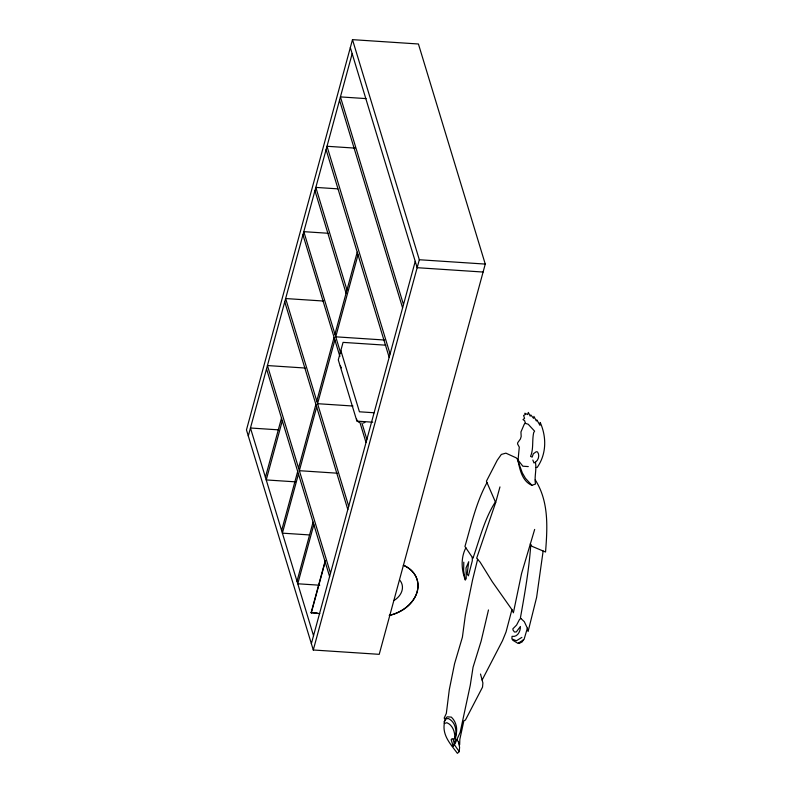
<?xml version="1.0" encoding="UTF-8"?>
<svg xmlns="http://www.w3.org/2000/svg" width="793" height="793" viewBox="0 0 793 793"><rect width="100%" height="100%" fill="white"/><g stroke="black" fill="none" stroke-linecap="round" stroke-linejoin="round"><path stroke-width="1.19" d="M528.287 466.591L522.845 466.195L516.332 457.918L505.904 453.15L501.345 454.429L497.261 460.208L486.426 481.192L486.991 482.61C476.078 502.554 471.24 524.877 464.936 546.486L472.311 557.35L472.301 560.82L468.395 575.837L467.166 573.963L468.732 561.712L466.026 567.957L466.234 578.533L465.263 580.099L463.637 570.891L463.786 562.178M444.288 723.533L444.249 721.868L446.102 718.835L448.323 718.508C458.106 723.315 456.709 736.568 453.923 745.261L453.2 746.154L451.138 739.651L452.01 738.739L454.161 739.086L454.736 738.035C455.162 732.137 452.704 725.06 446.856 722.71L444.288 723.533C442.316 735.716 450.83 744.419 457.402 753.35L459.226 751.625L459.593 747.293L458.473 742.079L456.937 739.512M530.775 544.732C529.08 569.384 524.708 593.848 520.396 618.015L524.302 621.682L527.365 628.215L528.098 631.515L536.623 597.327L543.136 551.006M356.701 419.15L356.84 420.528L359.051 422.441M535.384 462.2C536.891 469.486 534.155 476.781 535.493 484.027L531.934 485.326C521.943 481.212 519.574 468.732 517.799 459.296M488.478 609.956L481.123 641.15L473.054 667.22L470.269 685.231L460.158 732.335L454.964 743.884L454.22 743.497L453.15 739.185M477.624 559.283L472.519 580.099L465.382 614.912L462.408 637.175L454.577 663.672L449.304 689.642L446.33 713.413L444.159 718.111L445.24 718.964L444.249 721.868M499.957 486.922L495.665 502.544L476.672 558.193L480.152 562.178L492.265 581.725L511.931 609.629L506.033 631.991L502.484 640.724L482.114 680.057M352.488 39.65L246.464 429.915L313.285 649.992L379.223 654.334L485.257 264.079L418.426 43.992L352.488 39.65L419.319 259.737L313.285 649.992M248.298 435.972L352.171 53.676M265.427 477.277L281.505 418.109M282.308 420.766L266.23 479.934L295.541 481.857M281.614 530.606L297.692 471.439M298.574 468.098L315.882 404.38M316.774 401.07L334.081 337.352M334.943 334.2L357.227 252.164M298.465 473.986L282.387 533.154L309.26 534.918M316.675 406.978L299.358 470.695L337.213 473.193M334.874 339.969L317.567 403.687L352.974 406.026M358.02 254.781L335.736 336.817L384.575 340.028M296.998 581.269L313.076 522.101M313.84 524.609L297.762 583.777L319.748 585.224M319.787 613.613L311.134 612.642L325.259 560.641M311.252 613.048L325.378 561.048M311.371 643.668L415.235 261.373M534.66 529.427L521.576 573.468L513.388 612.791L511.931 609.629M527.365 628.215L524.044 639.465L518.007 643.371L512.863 640.308L511.891 638.811L512.06 636.333C517.621 637.403 520.575 631.178 520.386 626.48L516.322 631.932L514.449 632.011L513.061 630.128L512.853 628.829L516.57 625.092L519.544 619.402L520.852 618.441M454.736 738.035C458.225 731.344 456.917 722.254 451.306 717.1L447.183 716.842L445.24 718.964M523.033 640.12L522.389 641.725L519.068 643.5L518.374 643.133M465.878 547.794C460.812 557.36 461.278 569.503 465.124 579.346M495.338 501.989C484.444 518.969 479.606 539.359 472.925 558.322L472.311 557.35M532.846 460.009L533.957 462.953C538.13 461.417 540.301 455.509 537.456 451.881L536.217 451.732L533.312 453.794L532.172 457.135L530.547 456.411C533.788 448.739 531.905 440.581 533.689 432.591L534.601 431.164L528.227 424.255L525.303 423.313L524.252 424.235L520.951 431.947L521.179 436.527L520.396 439.025L517.74 442.653L517.551 443.931L519.286 447.093L518.097 459.573M364.958 422.332L363.452 423.075M521.863 637.403L516.412 640.744L512.714 639.257M366.059 98.6L340.425 96.905L403.488 304.601M355.095 148.122L327.003 146.279L390.077 353.975M337.808 188.853L315.832 187.406L346.967 289.941M328.233 233.271L303.808 231.665L340.742 353.311M419.319 259.737L485.257 264.079M483.096 272.039L417.158 267.697L350.328 47.61M323.494 301.033L285.639 298.545L348.702 506.241M385.804 345.193L343.062 342.378L338.294 359.903L356.9 421.142L372.769 422.193M305.285 368.041L267.429 365.553L330.503 573.25M374.088 412.756L359.437 411.795L340.841 350.546M278.551 429.856L250.459 428.002L313.532 635.699M311.134 612.642L317.23 613.039M536.197 467.424L537.129 467.503C546.536 454.191 546.724 437.151 540.211 422.461L539.964 425.326L536.841 419.874L536.385 421.004L533.907 416.414L533.57 418.337L530.814 414.937L530.2 416.176L528.346 412.4L527.613 414.561L524.867 413.203L525.303 414.481L523.578 415.532L524.589 418.337L522.993 419.586L524.708 420.796L525.303 423.313M451.752 745.321L453.2 746.154M531.934 485.326L525.452 478.298L522.339 472.935L518.027 461.129M341.386 367.883L340.326 365.781M454.092 744.3L459.226 751.625M530.22 543.958L531.944 546.298L545.544 552.017C547.467 527.474 549.034 501.622 535.245 479.864M495.665 502.544L486.991 482.61M458.473 742.079L459.662 744.706L459.831 739.383L463.855 720.827L465.432 720.034L482.521 687.154L482.897 682.971L480.508 674.04M339.533 100.196L402.596 307.892M326.092 149.639L389.165 357.336M314.94 190.707L346.075 293.232M361.866 422.857L366.872 439.362M302.946 234.827L339.89 356.473M359.933 422.481L366.019 442.524M284.746 301.836L347.81 509.532M266.537 368.844L329.61 576.541M403.369 565.181A33.831 26.238 -16.9 0 1 417.118 591.747A33.831 26.238 -16.9 0 1 389.313 615.328M403.409 565.32A33.831 26.238 -16.9 0 1 417.158 591.885A33.831 26.238 -16.9 0 1 389.353 615.467M399.712 580.089A18.041 13.996 -16.9 0 1 394.2 600.36"/></g></svg>
